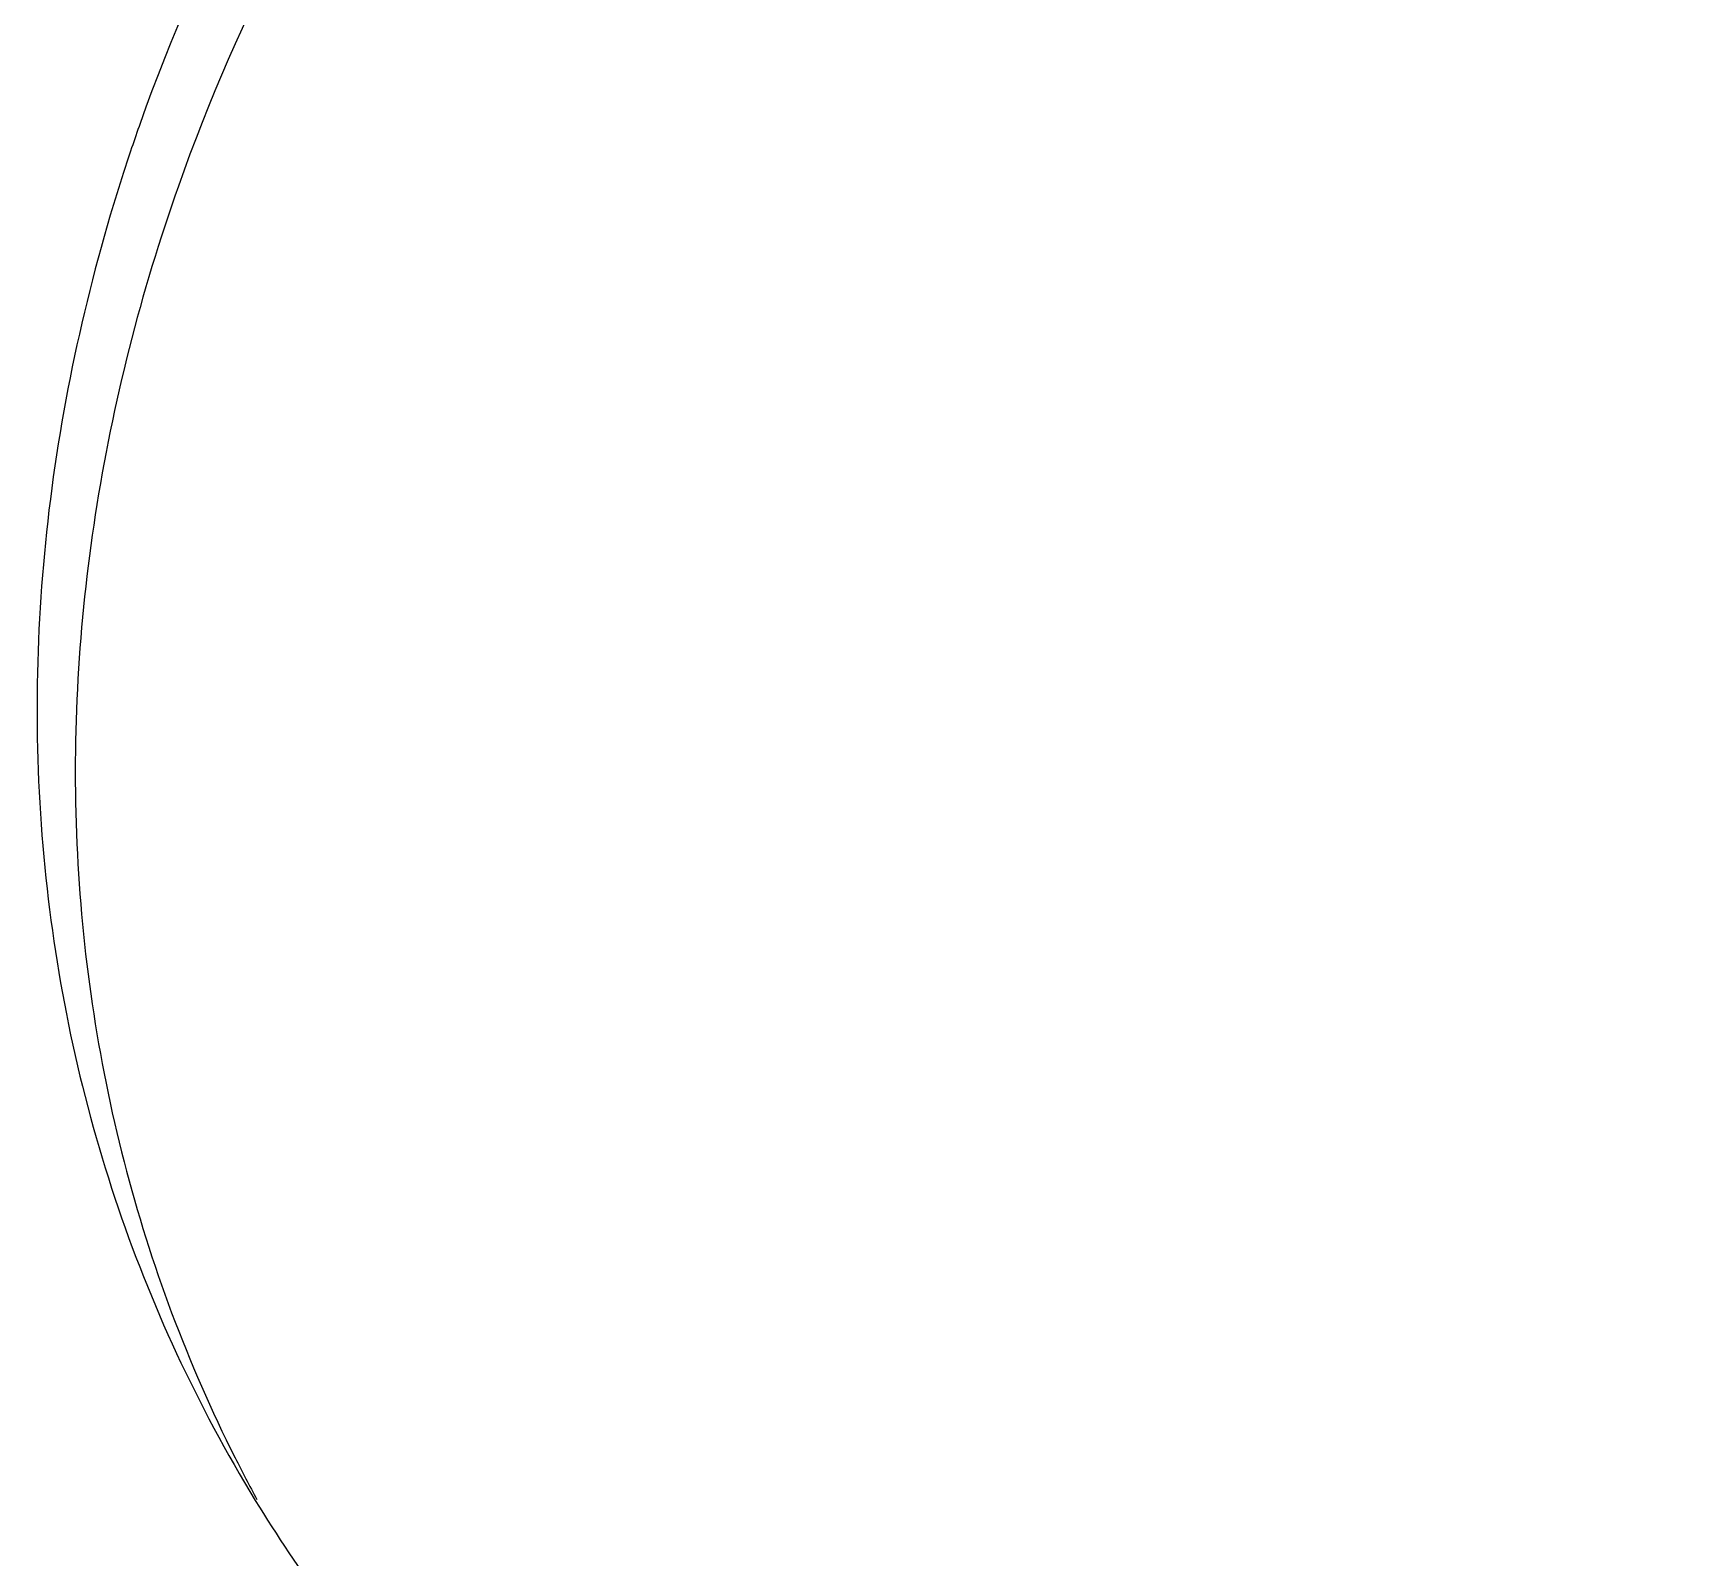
# Model space of a CAD drawing. Header units: millimetres. Extents: x 0 to 594, y 0 to 420.
# Drawn here: x 394.19 to 403.7, y 49.11 to 57.8 of the extents above; entities that cross this region are included whole.
import ezdxf

# ---------------------------------------------------------------- set-up
doc = ezdxf.new("R2010")
doc.units = ezdxf.units.MM
doc.header["$LTSCALE"] = 32.67
doc.layers.get('0').update_dxf_attribs({"linetype": 'CONTINUOUS'})

msp = doc.modelspace()

# ---------------------------------------------------------------- linework, layer by layer
at = {"color": 7, "linetype": 'CONTINUOUS'}
for centre, radius, start, end in [((404.9268, 53.7094), 10.7447, 160.54436, 162.11894), ((402.7423, 53.4089), 8.2912, 206.72479, 208.58542)]:
    msp.add_arc(centre, radius, start, end, dxfattribs=at)
for points, knots in [([(414.8989, 61.3395), (414.6523, 61.7423), (414.0867, 62.5102), (413.0504, 63.5064), (411.8466, 64.329), (410.0376, 65.1794), (407.482, 65.7158), (404.2821, 65.4834), (401.1657, 64.4183), (398.383, 62.6087), (396.158, 60.2029), (395.1461, 58.2805), (394.7956, 57.2882)], [0, 0, 0, 0, 0.05663, 0.113702, 0.171608, 0.230659, 0.352535, 0.479836, 0.610987, 0.743311, 0.87381, 1, 1, 1, 1]), ([(414.8906, 61.333), (414.6286, 61.7163), (414.036, 62.4436), (412.973, 63.3777), (411.7549, 64.14), (409.942, 64.914), (407.4106, 65.3686), (404.2672, 65.0715), (401.222, 63.9759), (398.511, 62.169), (396.3451, 59.7933), (395.3578, 57.9054), (395.0139, 56.9317)], [0, 0, 0, 0, 0.056606, 0.113757, 0.171813, 0.231048, 0.353281, 0.480754, 0.611835, 0.743905, 0.874082, 1, 1, 1, 1]), ([(394.7011, 57.0085), (394.4928, 56.3629), (394.2023, 55.0478), (394.18, 53.0547), (394.5796, 51.1466), (395.1218, 49.9771), (395.4525, 49.4367)], [0, 0, 0, 0, 0.25968, 0.511587, 0.757464, 1, 1, 1, 1]), ([(395.0139, 56.9317), (394.7992, 56.3238), (394.4819, 55.0843), (394.3716, 53.1938), (394.6386, 51.3624), (395.0666, 50.217), (395.3368, 49.6803)], [0, 0, 0, 0, 0.259661, 0.511905, 0.757957, 1, 1, 1, 1]), ([(395.4525, 49.4367), (395.6991, 49.0339), (396.2647, 48.266), (397.301, 47.2698), (398.5048, 46.4471), (400.3138, 45.5968), (402.8694, 45.0604), (406.0694, 45.2927), (409.1857, 46.3578), (411.9684, 48.1675), (414.1934, 50.5733), (415.2053, 52.4957), (415.5558, 53.4879)], [0, 0, 0, 0, 0.05663, 0.113702, 0.171608, 0.230659, 0.352535, 0.479836, 0.610987, 0.743311, 0.87381, 1, 1, 1, 1])]:
    msp.add_open_spline(points, degree=3, knots=knots, dxfattribs=at)

doc.saveas('drawing.dxf')
